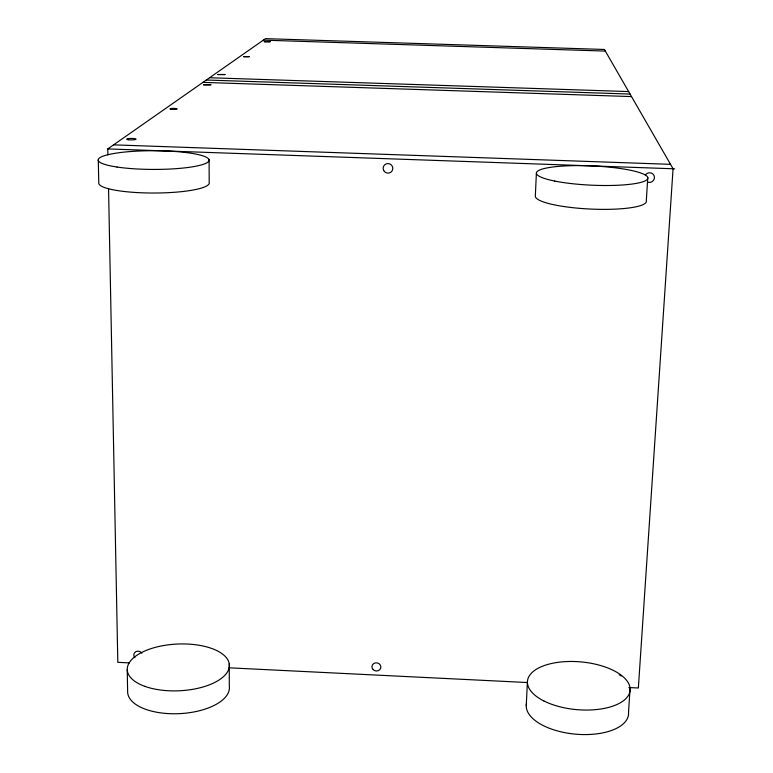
<?xml version="1.0" encoding="UTF-8"?>
<svg xmlns="http://www.w3.org/2000/svg" width="773" height="773" viewBox="0 0 773 773"><rect width="100%" height="100%" fill="white"/><g stroke="black" fill="none" stroke-linecap="round" stroke-linejoin="round"><path stroke-width="1.16" d="M536.394 172.988L535.331 196.062A55.588 10.339 2.7 0 0 591.963 209.116A55.588 10.339 2.7 0 0 646.315 200.7L647.774 177.519M526.258 705.604L527.418 681.776M630.092 688.337L628.526 712.252A51.327 24.572 5.3 0 1 575.817 734.186A51.327 24.572 5.3 0 1 526.529 703.498M645.407 175.036L646.247 174.07A4.947 4.793 -26.4 0 1 652.576 173.751A4.947 4.793 -26.4 0 1 653.832 179.79A4.947 4.793 -26.4 0 1 647.948 182.206M107.891 154.938L107.776 148.918L265.477 38.65L604.399 49.462L673.07 168.756L638.353 687.999L628.864 687.535M263.332 40.148L605.327 51.076M209.589 77.735L628.642 91.572M206.304 80.025L630.063 94.055M202.941 82.382L631.531 96.586M113.592 144.851L670.52 164.33M107.776 148.918L674.713 168.814M129.342 662.896L117.815 662.326L108.558 188.689M229.272 667.824L527.215 682.52M141.865 653.214L141.546 652.741A4.464 4.02 20.3 0 0 133.826 654.673L133.903 655.736A4.464 4.02 20.3 0 0 134.908 657.688M98.287 159.992L98.77 183.027A55.26 10.03 -0.1 0 0 155.634 193.018A55.26 10.03 -0.1 0 0 209.193 182.322L209.097 159.547M127.236 669.65L127.642 692.057A50.941 23.953 -2.9 0 0 180.708 713.576A50.941 23.953 -2.9 0 0 229.291 685.989L229.262 663.804M619.192 674.848A4.532 4.116 -1 0 1 621.154 676.008M270.144 41.732L264.279 41.703L270.144 41.732M249.138 56.68L243.592 56.661L249.138 56.68M224.991 74.537L217.947 74.527L224.991 74.537M210.874 84.788L203.463 84.788L210.874 84.788M116.984 167.026A55.453 9.344 0.1 0 0 208.082 161.972A55.453 9.344 0.1 0 0 136.164 151.179A55.453 9.344 0.1 0 0 116.984 167.026M373.166 669.64A4.483 4.078 10.1 0 0 380.683 668.181A4.483 4.078 10.1 0 0 375.34 662.905A4.483 4.078 10.1 0 0 373.166 669.64M171.229 109.254A3.604 0.502 0.4 0 0 177.114 109.012A3.604 0.502 0.4 0 0 172.398 108.404A3.604 0.502 0.4 0 0 171.229 109.254M128.212 139.71A4.706 0.734 0 0 0 135.98 139.324A4.706 0.734 0 0 0 129.932 138.464A4.706 0.734 0 0 0 128.212 139.71M383.737 170.591A4.851 4.773 26.6 0 0 392.114 170.891A4.851 4.773 26.6 0 0 388.094 163.557A4.851 4.773 26.6 0 0 383.737 170.591M554.782 181.075A55.791 9.634 2.6 0 0 646.615 179.993A55.791 9.634 2.6 0 0 574.957 165.635A55.791 9.634 2.6 0 0 554.782 181.075M543.979 701.014A51.53 23.963 5.1 0 0 628.893 694.531A51.53 23.963 5.1 0 0 563.449 661.756A51.53 23.963 5.1 0 0 543.979 701.014M144.899 686.366A51.124 23.393 -2.7 0 0 228.479 669.92A51.124 23.393 -2.7 0 0 161.567 645.919A51.124 23.393 -2.7 0 0 144.899 686.366"/></g></svg>
